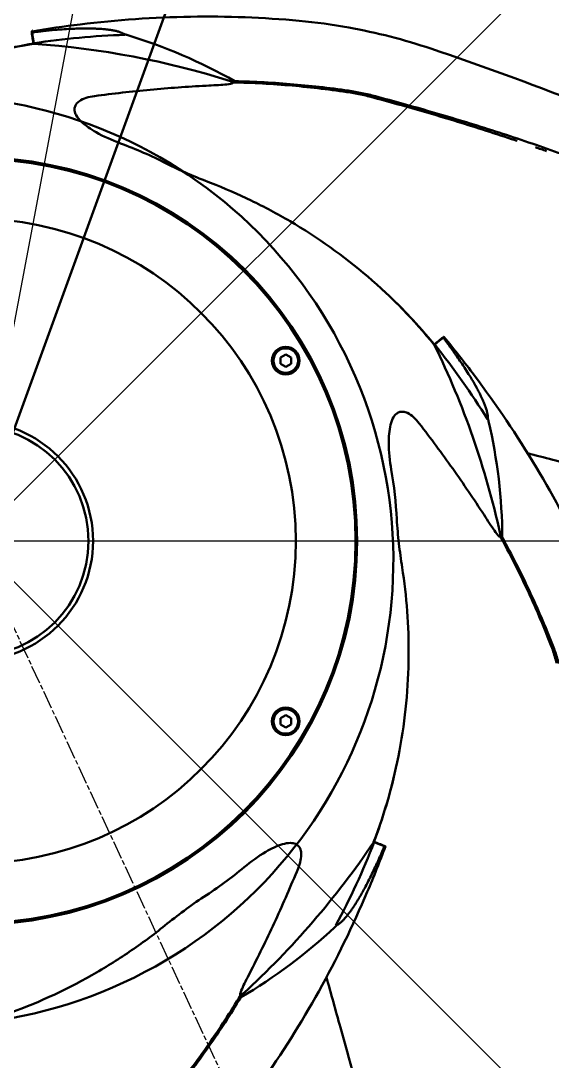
# Model space of a CAD drawing. Header units: millimetres. Extents: x 39335 to 110675, y -13954 to 36506.
# Drawn here: x 52634 to 52980, y 8985 to 9663 of the extents above; entities that cross this region are included whole.
import ezdxf

# ---------------------------------------------------------------- set-up
doc = ezdxf.new("R2010")
doc.units = ezdxf.units.MM
doc.linetypes.add('AM_ISO08W050', pattern=[18, 12, -1.5, 3, -1.5])
doc.linetypes.add('CHAIN', pattern=[0.3543, 0.2362, -0.0295, 0.0591, -0.0295])
for name, color, linetype, lineweight in [('AM_0', 7, 'Continuous', 50), ('AM_5', 3, 'Continuous', 25), ('AM_7', 4, 'AM_ISO08W050', 25), ('RED', 1, 'Continuous', 9)]:
    doc.layers.add(name, color=color, linetype=linetype, lineweight=lineweight)
doc.styles.get("Standard").update_dxf_attribs({"font": 'ISOCP.SHX'})
doc.dimstyles.new('AM_ISO$3', dxfattribs={"dimtxt": 3.5, "dimasz": 2.5, "dimexe": 1, "dimexo": 1, "dimgap": 1.5, "dimtad": 1, "dimtoh": 1, "dimdsep": 46, "dimtxsty": 'Standard', "dimcen": 0, "dimclrd": 256, "dimclre": 256, "dimclrt": 2, "dimadec": 0, "dimazin": 2, "dimtp": 0.1, "dimtm": 0.1, "dimtfac": 0.71, "dimtofl": 0, "dimtmove": 0, "dimatfit": 0, "dimfxl": 0, "dimlwd": -1, "dimlwe": -1, "dimarcsym": 0})

# ---------------------------------------------------------------- blocks, each defined once
blk = doc.blocks.new('*D212')
at = {"layer": 'AM_5', "color": 3, "linetype": 'Continuous', "transparency": 16777216}
for p, q in [((3797086.73, -145182.75), (3796878.45, -146288.3)), ((3796619.26, -147664.1), (3796869.2, -146337.44)), ((3796610.01, -147713.24), (3796600.75, -147762.37))]:
    blk.add_line(p, q, dxfattribs=at)
for points in [[(3796870.26, -146286.76), (3796886.64, -146289.85), (3796869.2, -146337.44)], [(3796601.82, -147711.69), (3796618.2, -147714.78), (3796619.26, -147664.1)]]:
    blk.add_solid(points, dxfattribs=at)
at = {"layer": 'DEFPOINTS', "color": 0, "linetype": 'Continuous', "transparency": 16777216}
for p in [(3796869.2, -146337.44), (3796619.26, -147664.1)]:
    blk.add_point(p, dxfattribs=at)
at = {"layer": 'AM_5', "color": 2, "linetype": 'Continuous', "lineweight": 25, "transparency": 16777216, "insert": (3796923.34, -145698.93), "char_height": 70, "attachment_point": 5, "rotation": 79.33096}
blk.add_mtext('∅1350..rotor diam.', dxfattribs=at)
blk = doc.blocks.new('qwrgfqwefqwe')
at = {"layer": 'AM_0'}
for p, q in [((3796744.23, -147000.77), (3797778.5, -144159.15)), ((3796783.6, -146676.71), (3796782.45, -146670.44)), ((3796782.54, -146669.52), (3796782.54, -146669.52)), ((3796783.04, -146672.7), (3796782.54, -146669.52)), ((3796782.54, -146669.52), (3796782.54, -146669.52)), ((3796783.64, -146676.49), (3796783.04, -146672.7)), ((3796840.45, -146669.52), (3796840.45, -146669.52)), ((3796783.64, -146676.49), (3796783.69, -146676.84)), ((3796783.67, -146676.69), (3796783.67, -146676.69)), ((3796783.7, -146676.89), (3796783.69, -146676.84)), ((3796794.65, -146674.94), (3796794.65, -146674.94)), ((3796911.7, -146701.19), (3796913.55, -146701.23)), ((3796913.13, -146702), (3796913.56, -146701.23)), ((3796913.55, -146701.23), (3796913.56, -146701.23)), ((3797044.56, -146872.83), (3797049.42, -146868.7)), ((3797044.77, -146872.76), (3797047.75, -146870.35)), ((3797047.75, -146870.35), (3797050.26, -146868.32)), ((3797050.26, -146868.32), (3797050.26, -146868.32)), ((3797050.26, -146868.32), (3797050.26, -146868.32)), ((3797044.45, -146873.02), (3797044.5, -146872.98)), ((3797044.77, -146872.76), (3797044.5, -146872.98)), ((3797044.61, -146872.89), (3797044.61, -146872.89)), ((3796947.75, -146879.23), (3796944.25, -146881.25)), ((3796944.25, -146881.25), (3796944.25, -146885.29)), ((3796951.25, -146881.25), (3796947.75, -146879.23)), ((3796951.25, -146885.29), (3796951.25, -146881.25)), ((3797051.62, -146881.52), (3797051.62, -146881.52)), ((3796944.25, -146885.29), (3796947.75, -146887.31)), ((3796947.75, -146887.31), (3796951.25, -146885.29)), ((3797079.21, -146918.48), (3797079.21, -146918.48)), ((3797087.41, -146996.02), (3797088.3, -146997.64)), ((3797087.43, -146997.66), (3797088.3, -146997.65)), ((3797088.3, -146997.64), (3797088.3, -146997.65)), ((3796947.75, -147114.23), (3796944.25, -147116.25)), ((3796951.25, -147116.25), (3796947.75, -147114.23)), ((3796944.25, -147116.25), (3796944.25, -147120.29)), ((3796944.25, -147120.29), (3796947.75, -147122.31)), ((3796947.75, -147122.31), (3796951.25, -147120.29)), ((3796951.25, -147120.29), (3796951.25, -147116.25)), ((3797004.98, -147196.89), (3797005.03, -147196.91)), ((3797005.36, -147197.04), (3797005.03, -147196.91)), ((3797005.17, -147196.97), (3797005.17, -147196.96)), ((3797005.2, -147196.9), (3797011.2, -147199.04)), ((3797005.36, -147197.04), (3797008.94, -147198.42)), ((3797008.94, -147198.42), (3797011.95, -147199.57)), ((3797011.95, -147199.57), (3797011.95, -147199.57)), ((3797011.95, -147199.57), (3797011.95, -147199.57)), ((3797001.2, -147207.36), (3797001.2, -147207.35)), ((3796982.99, -147249.73), (3796982.99, -147249.73)), ((3796918.53, -147296.43), (3796918.97, -147297.18)), ((3796918.98, -147297.18), (3796918.97, -147297.18)), ((3796919.94, -147295.6), (3796918.98, -147297.18))]:
    blk.add_line(p, q, dxfattribs=at)
for centre, radius in [((3796744.23, -147000.77), 250), ((3796744.23, -147000.77), 249), ((3796947.75, -146883.27), 9), ((3796947.75, -146883.27), 8), ((3796744.23, -147000.77), 75), ((3796947.75, -147118.27), 9), ((3796947.75, -147118.27), 8)]:
    blk.add_circle(centre, radius, dxfattribs=at)
for centre, radius, start, end in [((3796744.23, -147000.77), 2375, 270, 90), ((3796744.23, -147000.77), 2167, 270, 90), ((3796744.23, -147000.77), 1800.52, 270, 63.33422), ((3796744.23, -147000.77), 1800.52, 270, 63.33422), ((3796744.23, -147000.77), 1225, 270, 90), ((3796744.23, -147000.77), 1225, 270, 90), ((3796744.23, -147000.77), 879.76, 0, 359.9997), ((3796744.23, -147000.77), 751.74, 180.0003, 180), ((3796744.23, -147000.77), 752.74, 270, 90), ((3796744.23, -147000.77), 751, 270, 90), ((3796744.23, -147000.77), 750, 0.19099, 89.80901), ((3796745.95, -146985.95), 320.08, 83.37699262606392, 83.37699472113648), ((3796859.4, -147175.46), 504.69, 91.86777, 98.63302), ((3796744.23, -147000.77), 344.56, 60.37671, 73.10906), ((3796745.62, -147225.52), 550, 72.4241, 86.03043), ((3796744.23, -147000.77), 343.21, 60.52011, 60.79371), ((3796744.23, -147000.77), 343.21, 60.52011, 60.79371), ((3796744.23, -147000.77), 276.2, 62.93247, 69.6921), ((3796744.23, -147000.77), 210.03, 270.00136, 269.99864), ((3796550.29, -147114.35), 550, 12.4241, 26.03043), ((3796650.53, -147187.85), 504.69, 31.86777, 38.63302), ((3796744.23, -147000.77), 78.03, 270.00367, 269.99633), ((3796744.23, -147000.77), 344.56, 0.37671, 13.10906), ((3796744.23, -147000.77), 276.2, 2.93247, 9.69209), ((3796744.23, -147000.77), 343.21, 0.52011, 0.79371), ((3796744.23, -147000.77), 343.21, 0.52011, 0.79371), ((3796744.23, -147000.77), 750, 270.19099, 359.80901), ((3796714.81, -147013.49), 302.95, 203.376981260209, 203.3769835303876), ((3796548.9, -146889.6), 550, 312.4241, 326.03043), ((3796535.36, -147013.16), 504.69, 331.86777, 338.63302), ((3796744.23, -147000.77), 276.2, 302.93247, 309.6921), ((3796744.23, -147000.77), 344.56, 300.37671, 313.10906), ((3796744.23, -147000.77), 343.21, 300.52011, 300.79371), ((3796744.23, -147000.77), 343.21, 300.52011, 300.79371)]:
    blk.add_arc(centre, radius, start, end, dxfattribs=at)
at = {"layer": 'AM_0', "extrusion": (0, 0, -1)}
for centre, major_axis, ratio, start_param, end_param in [((3796784.14, -146679.66), (-0.5, 2.96), 0.024782, 0, 0.367682), ((3796751.24, -146711.64), (132.63, 29.49), 0.206554, 5.005311, 5.007167), ((3796903.73, -147347.65), (646.42, -9.83), 1, 4.712389, 4.713908), ((3797042.28, -146874.78), (2.31, 1.91), 0.024782, 0, 0.367682), ((3797000.8, -146862.89), (88.62, -97.27), 0.201493, 4.996483, 4.998395), ((3796523.58, -147312.34), (314.7, -564.72), 1, 4.712389, 4.713908), ((3796992.72, -147156.67), (-39.01, -121.03), 0.196145, 4.98732, 4.989294), ((3797002.37, -147195.89), (2.81, -1.05), 0.024782, 0, 0.367682), ((3796364.07, -146965.47), (-331.72, -554.9), 1, 4.712389, 4.713908)]:
    blk.add_ellipse(centre, major_axis=major_axis, ratio=ratio, start_param=start_param, end_param=end_param, dxfattribs=at)
at = {"layer": 'AM_0'}
for points, knots in [([(3796956.51, -146661.9), (3796933.05, -146659.73), (3796909.41, -146658.85), (3796861.8, -146659.62), (3796837.75, -146661.31), (3796803.34, -146665.52), (3796792.81, -146667.05), (3796782.32, -146668.81)], [0, 0, 0, 0, 7.089028, 7.089028, 14.304933, 14.304933, 17.496261, 17.496261, 17.496261, 17.496261]), ([(3796782.54, -146669.52), (3796782.7, -146669.5), (3796782.87, -146669.48), (3796783.03, -146669.46), (3796783.1, -146669.45), (3796783.17, -146669.44), (3796783.24, -146669.43), (3796783.32, -146669.42), (3796783.4, -146669.41), (3796783.48, -146669.4), (3796783.72, -146669.37), (3796783.95, -146669.34), (3796784.19, -146669.31), (3796784.82, -146669.22), (3796785.45, -146669.14), (3796786.08, -146669.07), (3796786.16, -146669.06), (3796786.24, -146669.05), (3796786.32, -146669.04), (3796787.51, -146668.89), (3796788.69, -146668.75), (3796789.86, -146668.62), (3796792.44, -146668.33), (3796794.96, -146668.08), (3796797.43, -146667.86), (3796799.04, -146667.72), (3796800.62, -146667.59), (3796802.19, -146667.48), (3796805.79, -146667.22), (3796809.26, -146667.04), (3796812.59, -146666.95), (3796815.21, -146666.88), (3796817.74, -146666.86), (3796820.19, -146666.89), (3796820.25, -146666.89), (3796820.31, -146666.89), (3796820.37, -146666.89), (3796821.08, -146666.91), (3796821.78, -146666.92), (3796822.47, -146666.94), (3796823.43, -146666.97), (3796824.36, -146667.01), (3796825.28, -146667.06), (3796826.14, -146667.1), (3796826.99, -146667.15), (3796827.81, -146667.21), (3796828.44, -146667.26), (3796829.06, -146667.31), (3796829.66, -146667.37), (3796830.04, -146667.41), (3796830.41, -146667.44), (3796830.78, -146667.48), (3796831.55, -146667.57), (3796832.29, -146667.66), (3796833, -146667.76), (3796833.87, -146667.88), (3796834.68, -146668.01), (3796835.45, -146668.16), (3796836.31, -146668.32), (3796837.1, -146668.49), (3796837.83, -146668.68), (3796838.04, -146668.74), (3796838.25, -146668.79), (3796838.45, -146668.85), (3796838.75, -146668.93), (3796839.02, -146669.02), (3796839.29, -146669.1), (3796839.91, -146669.3), (3796840.47, -146669.52), (3796840.95, -146669.74), (3796841.05, -146669.78), (3796841.14, -146669.82), (3796841.22, -146669.86), (3796841.23, -146669.87), (3796841.24, -146669.87), (3796841.25, -146669.87), (3796841.57, -146670.03), (3796841.88, -146670.2), (3796842.21, -146670.42), (3796842.22, -146670.43), (3796842.22, -146670.43), (3796842.23, -146670.43), (3796842.23, -146670.44), (3796842.24, -146670.44), (3796842.24, -146670.44), (3796842.35, -146670.52), (3796842.45, -146670.59), (3796842.55, -146670.67)], [-1.870599, -1.870599, -1.870599, -1.870599, -1.859891, -1.859891, -1.859891, -1.855248, -1.855248, -1.855248, -1.850042, -1.850042, -1.850042, -1.834572, -1.834572, -1.834572, -1.79292, -1.79292, -1.79292, -1.787635, -1.787635, -1.787635, -1.708474, -1.708474, -1.708474, -1.534288, -1.534288, -1.534288, -1.420708, -1.420708, -1.420708, -1.158865, -1.158865, -1.158865, -0.953018, -0.953018, -0.953018, -0.94784, -0.94784, -0.94784, -0.88816, -0.88816, -0.88816, -0.806, -0.806, -0.806, -0.728989, -0.728989, -0.728989, -0.669596, -0.669596, -0.669596, -0.631866, -0.631866, -0.631866, -0.552132, -0.552132, -0.552132, -0.455387, -0.455387, -0.455387, -0.347532, -0.347532, -0.347532, -0.315939, -0.315939, -0.315939, -0.270579, -0.270579, -0.270579, -0.165784, -0.165784, -0.165784, -0.145873, -0.145873, -0.145873, -0.143896, -0.143896, -0.143896, -0.070362, -0.070362, -0.070362, -0.069182, -0.069182, -0.069182, -0.068048, -0.068048, -0.068048, -0.044586, -0.044586, -0.044586, -0.044586]), ([(3797042.26, -146680.02), (3797024.8, -146674.16), (3797006.86, -146669.55), (3796978.06, -146664.37), (3796967.3, -146662.91), (3796956.51, -146661.9)], [0, 0, 0, 0, 5.546376, 5.546376, 8.808506, 8.808506, 8.808506, 8.808506]), ([(3796782.45, -146670.44), (3796782.4, -146670.06), (3796782.34, -146669.51), (3796782.27, -146668.7), (3796782.35, -146668.73), (3796782.51, -146669.4), (3796782.54, -146669.52)], [0, 0, 0, 0, 0.2336786, 0.3839569, 0.8347918, 0.9188234, 0.9188234, 0.9188234, 0.9188234]), ([(3796783.44, -146676.73), (3796783.31, -146675.92), (3796783.19, -146675.11), (3796783.06, -146674.29), (3796782.86, -146673.01), (3796782.65, -146671.73), (3796782.45, -146670.44)], [-0.6705361, -0.6705361, -0.6705361, -0.6705361, -0.4104313, -0.4104313, -0.4104313, -0.0000157, -0.0000157, -0.0000157, -0.0000157]), ([(3796842.55, -146670.67), (3796842.57, -146670.67), (3796842.58, -146670.66), (3796842.6, -146670.65), (3796842.61, -146670.65), (3796842.61, -146670.65), (3796842.62, -146670.65), (3796842.62, -146670.65), (3796842.63, -146670.65), (3796842.63, -146670.65), (3796842.64, -146670.65), (3796842.65, -146670.65), (3796842.65, -146670.65), (3796842.67, -146670.65), (3796842.68, -146670.66), (3796842.72, -146670.67), (3796842.74, -146670.69), (3796842.78, -146670.73), (3796842.8, -146670.76), (3796842.86, -146670.88), (3796842.87, -146670.97), (3796842.95, -146671.04)], [0.00001981, 0.00001981, 0.00001981, 0.00001981, 0.00479502, 0.00479502, 0.00615863, 0.00615863, 0.00720701, 0.00720701, 0.00822338, 0.00822338, 0.00923004, 0.00923004, 0.0108676, 0.0108676, 0.01483947, 0.01483947, 0.02216784, 0.02216784, 0.03341351, 0.03341351, 0.07485802, 0.07485802, 0.07485802, 0.07485802]), ([(3796844.34, -146671.08), (3796844.08, -146671), (3796843.8, -146670.93), (3796843.28, -146670.81), (3796843.02, -146670.76), (3796842.76, -146670.71)], [-0.1817194, -0.1817194, -0.1817194, -0.1817194, -0.0988131, -0.0988131, -0.0213845, -0.0213845, -0.0213845, -0.0213845]), ([(3796667.02, -146717.95), (3796685.05, -146707.7), (3796703.97, -146699.06), (3796743.08, -146685.27), (3796763.27, -146680.12), (3796783.7, -146676.89)], [-12.406203, -12.406203, -12.406203, -12.406203, -6.204822, -6.204822, 0, 0, 0, 0]), ([(3797300.71, -146789.69), (3797275.09, -146776.25), (3797248.82, -146763.28), (3797194.8, -146738.42), (3797166.98, -146726.51), (3797107.07, -146702.71), (3797074.83, -146690.96), (3797042.25, -146680.02)], [0, 0, 0, 0, 9.056912, 9.056912, 18.27427, 18.27427, 28.62589, 28.62589, 28.62589, 28.62589]), ([(3796990.77, -146707.75), (3796984.52, -146706.81), (3796978.25, -146705.97), (3796965.65, -146704.49), (3796959.33, -146703.85), (3796940.21, -146702.22), (3796927.39, -146701.53), (3796914.54, -146701.25)], [0, 0, 0, 0, 1.902783, 1.902783, 3.815353, 3.815353, 7.670187, 7.670187, 7.670187, 7.670187]), ([(3796895.83, -146704.2), (3796883.7, -146704.81), (3796871.6, -146705.68), (3796847.38, -146707.92), (3796835.28, -146709.31), (3796823.21, -146710.94)], [0.000001, 0.000001, 0.000001, 0.000001, 3.642495, 3.642495, 7.298259, 7.298259, 7.298259, 7.298259]), ([(3796913.13, -146702), (3796913.22, -146702.05), (3796913.3, -146702.1), (3796913.36, -146702.18), (3796913.38, -146702.21), (3796913.39, -146702.25), (3796913.4, -146702.27), (3796913.4, -146702.32), (3796913.39, -146702.34), (3796913.37, -146702.39), (3796913.34, -146702.42), (3796913.28, -146702.48), (3796913.22, -146702.52), (3796913.01, -146702.64), (3796912.81, -146702.7), (3796911.59, -146703.06), (3796909.7, -146703.28), (3796904.9, -146703.73), (3796900.44, -146703.97), (3796895.83, -146704.2)], [-2.414865, -2.414865, -2.414865, -2.414865, -2.350461, -2.350461, -2.327527, -2.327527, -2.309791, -2.309791, -2.29061, -2.29061, -2.262027, -2.262027, -2.208899, -2.208899, -2.08246, -2.08246, -1.384642, -1.384642, -0.00004, -0.00004, -0.00004, -0.00004]), ([(3796989.96, -146708.71), (3796983.67, -146707.75), (3796977.35, -146706.88), (3796964.66, -146705.36), (3796958.29, -146704.7), (3796945.48, -146703.57), (3796939.04, -146703.12), (3796926.12, -146702.4), (3796919.63, -146702.15), (3796913.13, -146702)], [0, 0, 0, 0, 1.917326, 1.917326, 3.844974, 3.844974, 5.782938, 5.782938, 7.73431, 7.73431, 7.73431, 7.73431]), ([(3797003.93, -146710.48), (3797002.48, -146710.09), (3797001.03, -146709.74), (3796998.11, -146709.08), (3796996.65, -146708.78), (3796993.71, -146708.23), (3796992.24, -146707.98), (3796990.77, -146707.75)], [0, 0, 0, 0, 0.3333333, 0.3333333, 0.6666667, 0.6666667, 1, 1, 1, 1]), ([(3796823.21, -146710.94), (3796821.37, -146711.19), (3796819.5, -146711.57), (3796816.22, -146712.64), (3796814.68, -146713.32), (3796812.59, -146714.78), (3796811.88, -146715.43), (3796810.88, -146716.79), (3796810.55, -146717.44), (3796810.15, -146718.89), (3796810.1, -146719.66), (3796810.34, -146721.48), (3796810.73, -146722.49), (3796812.08, -146724.94), (3796813.3, -146726.36), (3796817.3, -146730.22), (3796820.91, -146732.59), (3796829.17, -146737.29), (3796834.74, -146739.76), (3796840.09, -146741.74)], [0.000001, 0.000001, 0.000001, 0.000001, 0.555884, 0.555884, 1.036913, 1.036913, 1.323312, 1.323312, 1.545886, 1.545886, 1.77939, 1.77939, 2.099344, 2.099344, 2.624967, 2.624967, 3.776505, 3.776505, 5.479277, 5.479277, 5.479277, 5.479277]), ([(3797003.06, -146711.46), (3797001.61, -146711.07), (3797000.17, -146710.71), (3796997.27, -146710.05), (3796995.81, -146709.75), (3796992.89, -146709.19), (3796991.43, -146708.94), (3796989.96, -146708.71)], [0, 0, 0, 0, 0.3333333, 0.3333333, 0.6666667, 0.6666667, 1, 1, 1, 1]), ([(3797098.44, -146740.15), (3797097.21, -146739.74), (3797095.99, -146739.33), (3797088.41, -146736.79), (3797082.12, -146734.73), (3797069.62, -146730.74), (3797063.42, -146728.8), (3797051.1, -146725.05), (3797045, -146723.23), (3797032.87, -146719.7), (3797026.85, -146717.98), (3797014.89, -146714.65), (3797008.96, -146713.03), (3797003.06, -146711.46)], [0.792357, 0.792357, 0.792357, 0.792357, 0.8, 0.8, 0.84, 0.84, 0.88, 0.88, 0.92, 0.92, 0.96, 0.96, 1, 1, 1, 1]), ([(3797311.32, -146832.76), (3797308.57, -146831.18), (3797305.88, -146829.67), (3797300.7, -146826.76), (3797298.2, -146825.37), (3797293.3, -146822.68), (3797290.91, -146821.38), (3797286.18, -146818.83), (3797283.85, -146817.58), (3797279.2, -146815.11), (3797276.88, -146813.89), (3797272.18, -146811.45), (3797269.81, -146810.22), (3797265.04, -146807.78), (3797262.65, -146806.57), (3797258.04, -146804.25), (3797255.82, -146803.15), (3797251.14, -146800.83), (3797248.68, -146799.63), (3797243.44, -146797.09), (3797240.65, -146795.75), (3797234.81, -146792.97), (3797231.75, -146791.54), (3797225.39, -146788.58), (3797222.08, -146787.07), (3797215.2, -146783.95), (3797211.63, -146782.36), (3797204.24, -146779.1), (3797200.41, -146777.43), (3797192.32, -146773.97), (3797188.06, -146772.18), (3797178.97, -146768.41), (3797174.14, -146766.44), (3797163.69, -146762.27), (3797158.07, -146760.07), (3797146.53, -146755.65), (3797140.61, -146753.43), (3797128.33, -146748.94), (3797121.98, -146746.67), (3797109.12, -146742.19), (3797102.63, -146739.98), (3797089.8, -146735.72), (3797083.47, -146733.66), (3797070.89, -146729.68), (3797064.65, -146727.75), (3797052.26, -146724.01), (3797046.11, -146722.2), (3797033.91, -146718.68), (3797027.86, -146716.98), (3797015.84, -146713.66), (3797009.86, -146712.05), (3797003.93, -146710.48)], [-34.147421, -34.147421, -34.147421, -34.147421, -32.781524, -32.781524, -31.415627, -31.415627, -30.04973, -30.04973, -28.683833, -28.683833, -27.317937, -27.317937, -25.95204, -25.95204, -24.586143, -24.586143, -23.220246, -23.220246, -21.854349, -21.854349, -20.488452, -20.488452, -19.122556, -19.122556, -17.756659, -17.756659, -16.390762, -16.390762, -15.024865, -15.024865, -13.658968, -13.658968, -12.293071, -12.293071, -10.927175, -10.927175, -9.561278, -9.561278, -8.195381, -8.195381, -6.829484, -6.829484, -5.463587, -5.463587, -4.09769, -4.09769, -2.731794, -2.731794, -1.365897, -1.365897, 0, 0, 0, 0]), ([(3797117.57, -146746.78), (3797116.38, -146746.36), (3797115.18, -146745.93), (3797112.79, -146745.09), (3797111.6, -146744.68), (3797110.41, -146744.26)], [0.75247679, 0.75247679, 0.75247679, 0.75247679, 0.76, 0.76, 0.76743985, 0.76743985, 0.76743985, 0.76743985]), ([(3796869.91, -146754.82), (3796874.55, -146757.19), (3796879.43, -146759.43), (3796888.95, -146763.55), (3796893.93, -146765.57), (3796898.75, -146767.44)], [0.000002, 0.000002, 0.000002, 0.000002, 1.562643, 1.562643, 3.130356, 3.130356, 3.130356, 3.130356]), ([(3796898.75, -146767.44), (3796907.71, -146770.91), (3796916.53, -146774.75), (3796933.81, -146783.11), (3796942.28, -146787.64), (3796950.56, -146792.49)], [0.000001, 0.000001, 0.000001, 0.000001, 2.881945, 2.881945, 5.760677, 5.760677, 5.760677, 5.760677]), ([(3796950.56, -146792.49), (3796968.45, -146802.98), (3796985.39, -146815.05), (3797016.89, -146842.02), (3797031.45, -146856.93), (3797044.45, -146873.02)], [-12.406203, -12.406203, -12.406203, -12.406203, -6.204822, -6.204822, 0, 0, 0, 0]), ([(3797044.46, -146872.71), (3797045.1, -146872.19), (3797045.74, -146871.68), (3797046.38, -146871.16), (3797047.39, -146870.34), (3797048.4, -146869.52), (3797049.42, -146868.7)], [-0.6705361, -0.6705361, -0.6705361, -0.6705361, -0.4104313, -0.4104313, -0.4104313, -0.0000156, -0.0000156, -0.0000156, -0.0000156]), ([(3797049.42, -146868.7), (3797049.72, -146868.47), (3797050.17, -146868.14), (3797050.84, -146867.68), (3797050.84, -146867.76), (3797050.35, -146868.24), (3797050.26, -146868.32)], [0, 0, 0, 0, 0.2336786, 0.3839569, 0.8347918, 0.9188234, 0.9188234, 0.9188234, 0.9188234]), ([(3797050.26, -146868.32), (3797050.36, -146868.45), (3797050.46, -146868.58), (3797050.56, -146868.72), (3797050.6, -146868.77), (3797050.64, -146868.83), (3797050.69, -146868.89), (3797050.74, -146868.95), (3797050.79, -146869.01), (3797050.83, -146869.08), (3797050.98, -146869.27), (3797051.12, -146869.46), (3797051.27, -146869.64), (3797051.65, -146870.15), (3797052.04, -146870.66), (3797052.42, -146871.16), (3797052.47, -146871.22), (3797052.52, -146871.29), (3797052.57, -146871.35), (3797053.29, -146872.31), (3797054, -146873.27), (3797054.7, -146874.21), (3797056.23, -146876.3), (3797057.71, -146878.36), (3797059.14, -146880.39), (3797060.06, -146881.71), (3797060.97, -146883.02), (3797061.85, -146884.32), (3797063.87, -146887.31), (3797065.76, -146890.22), (3797067.51, -146893.06), (3797068.88, -146895.29), (3797070.17, -146897.48), (3797071.36, -146899.61), (3797071.39, -146899.67), (3797071.42, -146899.72), (3797071.45, -146899.78), (3797071.79, -146900.39), (3797072.13, -146901.01), (3797072.46, -146901.62), (3797072.91, -146902.46), (3797073.34, -146903.29), (3797073.76, -146904.11), (3797074.15, -146904.87), (3797074.53, -146905.63), (3797074.89, -146906.37), (3797075.16, -146906.94), (3797075.43, -146907.5), (3797075.68, -146908.05), (3797075.84, -146908.4), (3797075.99, -146908.74), (3797076.14, -146909.08), (3797076.45, -146909.79), (3797076.75, -146910.48), (3797077.01, -146911.14), (3797077.34, -146911.95), (3797077.63, -146912.72), (3797077.89, -146913.46), (3797078.18, -146914.28), (3797078.43, -146915.06), (3797078.63, -146915.79), (3797078.69, -146916), (3797078.74, -146916.21), (3797078.79, -146916.41), (3797078.87, -146916.7), (3797078.94, -146916.99), (3797078.99, -146917.26), (3797079.13, -146917.89), (3797079.22, -146918.49), (3797079.28, -146919.02), (3797079.29, -146919.12), (3797079.3, -146919.22), (3797079.3, -146919.32), (3797079.3, -146919.32), (3797079.3, -146919.33), (3797079.31, -146919.34), (3797079.33, -146919.7), (3797079.34, -146920.05), (3797079.31, -146920.45), (3797079.31, -146920.46), (3797079.31, -146920.46), (3797079.31, -146920.47), (3797079.31, -146920.48), (3797079.31, -146920.48), (3797079.31, -146920.49), (3797079.3, -146920.61), (3797079.28, -146920.74), (3797079.26, -146920.87)], [-1.870599, -1.870599, -1.870599, -1.870599, -1.859891, -1.859891, -1.859891, -1.855248, -1.855248, -1.855248, -1.850042, -1.850042, -1.850042, -1.834572, -1.834572, -1.834572, -1.79292, -1.79292, -1.79292, -1.787635, -1.787635, -1.787635, -1.708474, -1.708474, -1.708474, -1.534288, -1.534288, -1.534288, -1.420708, -1.420708, -1.420708, -1.158865, -1.158865, -1.158865, -0.953018, -0.953018, -0.953018, -0.94784, -0.94784, -0.94784, -0.88816, -0.88816, -0.88816, -0.806, -0.806, -0.806, -0.728989, -0.728989, -0.728989, -0.669596, -0.669596, -0.669596, -0.631866, -0.631866, -0.631866, -0.552132, -0.552132, -0.552132, -0.455387, -0.455387, -0.455387, -0.347532, -0.347532, -0.347532, -0.315939, -0.315939, -0.315939, -0.270579, -0.270579, -0.270579, -0.165784, -0.165784, -0.165784, -0.145873, -0.145873, -0.145873, -0.143896, -0.143896, -0.143896, -0.070362, -0.070362, -0.070362, -0.069182, -0.069182, -0.069182, -0.068048, -0.068048, -0.068048, -0.044586, -0.044586, -0.044586, -0.044586]), ([(3797143.83, -147015.17), (3797133.99, -146993.77), (3797122.93, -146972.86), (3797098.46, -146932.01), (3797084.97, -146912.04), (3797064.12, -146884.34), (3797057.53, -146875.98), (3797050.76, -146867.78)], [0, 0, 0, 0, 7.089028, 7.089028, 14.304933, 14.304933, 17.496261, 17.496261, 17.496261, 17.496261]), ([(3797034.72, -146924.25), (3797033.59, -146922.79), (3797032.32, -146921.36), (3797029.75, -146919.05), (3797028.39, -146918.05), (3797026.09, -146916.98), (3797025.17, -146916.68), (3797023.49, -146916.5), (3797022.76, -146916.53), (3797021.3, -146916.92), (3797020.62, -146917.26), (3797019.16, -146918.37), (3797018.48, -146919.22), (3797017.03, -146921.61), (3797016.42, -146923.38), (3797015.07, -146928.78), (3797014.82, -146933.09), (3797014.88, -146942.59), (3797015.53, -146948.64), (3797016.49, -146954.27)], [0.000002, 0.000002, 0.000002, 0.000002, 0.556021, 0.556021, 1.037004, 1.037004, 1.323387, 1.323387, 1.54596, 1.54596, 1.779473, 1.779473, 2.099456, 2.099456, 2.625098, 2.625098, 3.776901, 3.776901, 5.479408, 5.479408, 5.479408, 5.479408]), ([(3797076.86, -146983.77), (3797070.27, -146973.58), (3797063.47, -146963.53), (3797049.42, -146943.68), (3797042.17, -146933.89), (3797034.72, -146924.25)], [0.000001, 0.000001, 0.000001, 0.000001, 3.642495, 3.642495, 7.29826, 7.29826, 7.29826, 7.29826]), ([(3797079.26, -146920.87), (3797079.28, -146920.88), (3797079.29, -146920.89), (3797079.3, -146920.9), (3797079.31, -146920.91), (3797079.31, -146920.91), (3797079.32, -146920.92), (3797079.32, -146920.92), (3797079.32, -146920.93), (3797079.32, -146920.93), (3797079.33, -146920.93), (3797079.33, -146920.94), (3797079.33, -146920.95), (3797079.34, -146920.96), (3797079.34, -146920.98), (3797079.35, -146921.01), (3797079.35, -146921.04), (3797079.33, -146921.1), (3797079.31, -146921.13), (3797079.24, -146921.24), (3797079.17, -146921.29), (3797079.15, -146921.39)], [0.00001979, 0.00001979, 0.00001979, 0.00001979, 0.00479503, 0.00479503, 0.00615864, 0.00615864, 0.00720702, 0.00720702, 0.00822339, 0.00822339, 0.00923005, 0.00923005, 0.01086762, 0.01086762, 0.01483948, 0.01483948, 0.02216785, 0.02216785, 0.03341353, 0.03341353, 0.07485806, 0.07485806, 0.07485806, 0.07485806]), ([(3797079.81, -146922.62), (3797079.74, -146922.35), (3797079.67, -146922.08), (3797079.51, -146921.57), (3797079.42, -146921.32), (3797079.34, -146921.07)], [-0.1817193, -0.1817193, -0.1817193, -0.1817193, -0.0988131, -0.0988131, -0.0213846, -0.0213846, -0.0213846, -0.0213846]), ([(3797272.56, -146986.96), (3797248.62, -146980.76), (3797202.3, -146968.76), (3797147.5, -146954.56), (3797116.08, -146946.42), (3797105.33, -146943.63)], [0, 0, 0, 0, 0.3333333, 0.6666667, 0.8453131, 0.8453131, 0.8453131, 0.8453131]), ([(3797087.43, -146997.66), (3797087.43, -146997.76), (3797087.42, -146997.85), (3797087.38, -146997.95), (3797087.37, -146997.97), (3797087.34, -146998.01), (3797087.32, -146998.02), (3797087.28, -146998.04), (3797087.26, -146998.05), (3797087.2, -146998.06), (3797087.17, -146998.05), (3797087.08, -146998.03), (3797087.01, -146997.99), (3797086.81, -146997.87), (3797086.65, -146997.73), (3797085.74, -146996.86), (3797084.6, -146995.32), (3797081.81, -146991.39), (3797079.37, -146987.65), (3797076.86, -146983.77)], [-2.414864, -2.414864, -2.414864, -2.414864, -2.35046, -2.35046, -2.327527, -2.327527, -2.309791, -2.309791, -2.290609, -2.290609, -2.262026, -2.262026, -2.208899, -2.208899, -2.082459, -2.082459, -1.384642, -1.384642, -0.000039, -0.000039, -0.000039, -0.000039]), ([(3797020.07, -146986.64), (3797020.34, -146991.84), (3797020.84, -146997.19), (3797022.03, -147007.5), (3797022.77, -147012.81), (3797023.56, -147017.93)], [0.000001, 0.000001, 0.000001, 0.000001, 1.562802, 1.562802, 3.130073, 3.130073, 3.130073, 3.130073]), ([(3797120.03, -147067.55), (3797117.71, -147061.62), (3797115.3, -147055.72), (3797110.28, -147043.96), (3797107.67, -147038.11), (3797102.23, -147026.46), (3797099.41, -147020.66), (3797093.57, -147009.11), (3797090.55, -147003.36), (3797087.43, -146997.66)], [0, 0, 0, 0, 1.917326, 1.917326, 3.844974, 3.844974, 5.782939, 5.782939, 7.734309, 7.734309, 7.734309, 7.734309]), ([(3797121.26, -147067.77), (3797118.95, -147061.89), (3797116.54, -147056.04), (3797111.53, -147044.39), (3797108.92, -147038.59), (3797100.78, -147021.22), (3797094.96, -147009.77), (3797088.78, -146998.51)], [0, 0, 0, 0, 1.902783, 1.902783, 3.815354, 3.815354, 7.670189, 7.670189, 7.670189, 7.670189]), ([(3797023.56, -147017.93), (3797025.03, -147027.42), (3797026.12, -147036.97), (3797027.52, -147056.12), (3797027.83, -147065.72), (3797027.77, -147075.32)], [0.000001, 0.000001, 0.000001, 0.000001, 2.881943, 2.881943, 5.760673, 5.760673, 5.760673, 5.760673]), ([(3797124.2, -147080.26), (3797123.81, -147078.82), (3797123.4, -147077.39), (3797122.52, -147074.55), (3797122.06, -147073.13), (3797121.08, -147070.33), (3797120.56, -147068.93), (3797120.03, -147067.55)], [0, 0, 0, 0, 0.3333333, 0.3333333, 0.6666667, 0.6666667, 1, 1, 1, 1]), ([(3797125.48, -147080.53), (3797125.09, -147079.09), (3797124.67, -147077.65), (3797123.78, -147074.79), (3797123.31, -147073.37), (3797122.32, -147070.56), (3797121.8, -147069.16), (3797121.26, -147067.77)], [0, 0, 0, 0, 0.3333333, 0.3333333, 0.6666667, 0.6666667, 1, 1, 1, 1]), ([(3797027.77, -147075.32), (3797027.63, -147096.05), (3797025.65, -147116.76), (3797018.04, -147157.53), (3797012.4, -147177.59), (3797004.98, -147196.89)], [-12.406203, -12.406203, -12.406203, -12.406203, -6.204822, -6.204822, 0, 0, 0, 0]), ([(3796955.74, -147214.08), (3796956.44, -147212.37), (3796957.05, -147210.55), (3796957.76, -147207.18), (3796957.95, -147205.5), (3796957.72, -147202.97), (3796957.52, -147202.02), (3796956.84, -147200.48), (3796956.45, -147199.87), (3796955.38, -147198.79), (3796954.75, -147198.38), (3796953.05, -147197.67), (3796951.98, -147197.5), (3796949.18, -147197.44), (3796947.34, -147197.8), (3796941.99, -147199.33), (3796938.14, -147201.26), (3796929.94, -147206.07), (3796925.02, -147209.66), (3796920.63, -147213.31)], [0.000001, 0.000001, 0.000001, 0.000001, 0.556034, 0.556034, 1.036996, 1.036996, 1.32337, 1.32337, 1.545939, 1.545939, 1.77945, 1.77945, 2.099435, 2.099435, 2.625093, 2.625093, 3.776861, 3.776861, 5.479217, 5.479217, 5.479217, 5.479217]), ([(3796931.56, -147354.04), (3796945.18, -147334.81), (3796957.76, -147314.78), (3796980.9, -147273.16), (3796991.45, -147251.49), (3797005.01, -147219.58), (3797008.95, -147209.7), (3797012.67, -147199.74)], [0, 0, 0, 0, 7.089028, 7.089028, 14.304933, 14.304933, 17.496261, 17.496261, 17.496261, 17.496261]), ([(3797011.95, -147199.57), (3797011.88, -147199.73), (3797011.82, -147199.88), (3797011.76, -147200.03), (3797011.73, -147200.1), (3797011.7, -147200.16), (3797011.67, -147200.23), (3797011.64, -147200.3), (3797011.61, -147200.38), (3797011.58, -147200.45), (3797011.49, -147200.67), (3797011.4, -147200.89), (3797011.31, -147201.11), (3797011.06, -147201.7), (3797010.82, -147202.28), (3797010.57, -147202.87), (3797010.54, -147202.94), (3797010.51, -147203.01), (3797010.48, -147203.09), (3797010.01, -147204.19), (3797009.54, -147205.28), (3797009.07, -147206.36), (3797008.03, -147208.74), (3797006.98, -147211.05), (3797005.94, -147213.3), (3797005.26, -147214.76), (3797004.57, -147216.2), (3797003.89, -147217.61), (3797002.31, -147220.86), (3797000.73, -147223.95), (3796999.15, -147226.88), (3796997.9, -147229.19), (3796996.65, -147231.39), (3796995.4, -147233.49), (3796995.37, -147233.55), (3796995.34, -147233.6), (3796995.3, -147233.65), (3796994.94, -147234.26), (3796994.58, -147234.86), (3796994.21, -147235.45), (3796993.71, -147236.26), (3796993.21, -147237.05), (3796992.71, -147237.82), (3796992.24, -147238.54), (3796991.77, -147239.25), (3796991.31, -147239.93), (3796990.95, -147240.45), (3796990.6, -147240.96), (3796990.25, -147241.45), (3796990.03, -147241.76), (3796989.81, -147242.07), (3796989.59, -147242.37), (3796989.13, -147242.99), (3796988.68, -147243.59), (3796988.24, -147244.16), (3796987.7, -147244.84), (3796987.18, -147245.48), (3796986.67, -147246.08), (3796986.11, -147246.74), (3796985.56, -147247.34), (3796985.03, -147247.88), (3796984.87, -147248.03), (3796984.72, -147248.18), (3796984.57, -147248.33), (3796984.35, -147248.54), (3796984.14, -147248.74), (3796983.94, -147248.93), (3796983.45, -147249.36), (3796982.99, -147249.74), (3796982.55, -147250.05), (3796982.47, -147250.11), (3796982.39, -147250.17), (3796982.31, -147250.22), (3796982.3, -147250.23), (3796982.29, -147250.24), (3796982.29, -147250.24), (3796981.99, -147250.44), (3796981.69, -147250.62), (3796981.33, -147250.8), (3796981.32, -147250.8), (3796981.32, -147250.8), (3796981.31, -147250.81), (3796981.31, -147250.81), (3796981.3, -147250.81), (3796981.3, -147250.81), (3796981.18, -147250.87), (3796981.06, -147250.92), (3796980.94, -147250.97)], [-1.870599, -1.870599, -1.870599, -1.870599, -1.859891, -1.859891, -1.859891, -1.855248, -1.855248, -1.855248, -1.850042, -1.850042, -1.850042, -1.834572, -1.834572, -1.834572, -1.79292, -1.79292, -1.79292, -1.787635, -1.787635, -1.787635, -1.708474, -1.708474, -1.708474, -1.534288, -1.534288, -1.534288, -1.420708, -1.420708, -1.420708, -1.158865, -1.158865, -1.158865, -0.953018, -0.953018, -0.953018, -0.94784, -0.94784, -0.94784, -0.88816, -0.88816, -0.88816, -0.806, -0.806, -0.806, -0.728989, -0.728989, -0.728989, -0.669596, -0.669596, -0.669596, -0.631866, -0.631866, -0.631866, -0.552132, -0.552132, -0.552132, -0.455387, -0.455387, -0.455387, -0.347532, -0.347532, -0.347532, -0.315939, -0.315939, -0.315939, -0.270579, -0.270579, -0.270579, -0.165784, -0.165784, -0.165784, -0.145873, -0.145873, -0.145873, -0.143896, -0.143896, -0.143896, -0.070362, -0.070362, -0.070362, -0.069182, -0.069182, -0.069182, -0.068048, -0.068048, -0.068048, -0.044586, -0.044586, -0.044586, -0.044586]), ([(3797005.25, -147196.75), (3797006.02, -147197.04), (3797006.79, -147197.34), (3797007.55, -147197.63), (3797008.77, -147198.1), (3797009.98, -147198.57), (3797011.2, -147199.04)], [-0.6705361, -0.6705361, -0.6705361, -0.6705361, -0.4104313, -0.4104313, -0.4104313, -0.0000156, -0.0000156, -0.0000156, -0.0000156]), ([(3797011.2, -147199.04), (3797011.55, -147199.18), (3797012.06, -147199.4), (3797012.79, -147199.75), (3797012.72, -147199.8), (3797012.07, -147199.61), (3797011.95, -147199.57)], [0, 0, 0, 0, 0.2336786, 0.3839569, 0.8347918, 0.9188234, 0.9188234, 0.9188234, 0.9188234]), ([(3796925.27, -147280.34), (3796930.8, -147269.54), (3796936.11, -147258.62), (3796946.27, -147236.53), (3796951.12, -147225.36), (3796955.74, -147214.08)], [0.000001, 0.000001, 0.000001, 0.000001, 3.642494, 3.642494, 7.298258, 7.298258, 7.298258, 7.298258]), ([(3796894.39, -147232.59), (3796890.02, -147235.42), (3796885.64, -147238.53), (3796877.31, -147244.72), (3796873.08, -147248.01), (3796869.04, -147251.26)], [0.000001, 0.000001, 0.000001, 0.000001, 1.562748, 1.562748, 3.12998, 3.12998, 3.12998, 3.12998]), ([(3796869.04, -147251.26), (3796861.55, -147257.28), (3796853.82, -147262.99), (3796837.94, -147273.78), (3796829.78, -147278.85), (3796821.44, -147283.59)], [0.000001, 0.000001, 0.000001, 0.000001, 2.881918, 2.881918, 5.760623, 5.760623, 5.760623, 5.760623]), ([(3796979.7, -147252.32), (3796979.9, -147252.13), (3796980.1, -147251.92), (3796980.46, -147251.53), (3796980.63, -147251.33), (3796980.8, -147251.13)], [-0.1817193, -0.1817193, -0.1817193, -0.1817193, -0.0988131, -0.0988131, -0.0213846, -0.0213846, -0.0213846, -0.0213846]), ([(3796980.94, -147250.97), (3796980.94, -147250.99), (3796980.94, -147251), (3796980.93, -147251.02), (3796980.93, -147251.02), (3796980.93, -147251.03), (3796980.93, -147251.04), (3796980.93, -147251.04), (3796980.92, -147251.04), (3796980.92, -147251.05), (3796980.92, -147251.05), (3796980.91, -147251.06), (3796980.91, -147251.07), (3796980.9, -147251.08), (3796980.89, -147251.09), (3796980.86, -147251.11), (3796980.84, -147251.12), (3796980.78, -147251.14), (3796980.74, -147251.14), (3796980.61, -147251.14), (3796980.53, -147251.1), (3796980.43, -147251.13)], [0.0000198, 0.0000198, 0.0000198, 0.0000198, 0.00479502, 0.00479502, 0.00615863, 0.00615863, 0.00720701, 0.00720701, 0.00822338, 0.00822338, 0.00923004, 0.00923004, 0.01086761, 0.01086761, 0.01483947, 0.01483947, 0.02216784, 0.02216784, 0.03341352, 0.03341352, 0.07485803, 0.07485803, 0.07485803, 0.07485803]), ([(3796821.44, -147283.59), (3796803.41, -147293.84), (3796784.49, -147302.48), (3796745.38, -147316.28), (3796725.19, -147321.43), (3796704.76, -147324.65)], [-12.406239, -12.406239, -12.406239, -12.406239, -6.204839, -6.204839, 0, 0, 0, 0]), ([(3796918.53, -147296.43), (3796918.44, -147296.48), (3796918.35, -147296.52), (3796918.25, -147296.54), (3796918.22, -147296.54), (3796918.17, -147296.53), (3796918.15, -147296.52), (3796918.12, -147296.5), (3796918.1, -147296.48), (3796918.07, -147296.44), (3796918.06, -147296.4), (3796918.03, -147296.31), (3796918.03, -147296.24), (3796918.03, -147296), (3796918.07, -147295.8), (3796918.37, -147294.57), (3796919.13, -147292.82), (3796921.14, -147288.44), (3796923.16, -147284.45), (3796925.27, -147280.34)], [-2.414865, -2.414865, -2.414865, -2.414865, -2.350461, -2.350461, -2.327527, -2.327527, -2.309791, -2.309791, -2.29061, -2.29061, -2.262027, -2.262027, -2.2089, -2.2089, -2.082459, -2.082459, -1.384642, -1.384642, -0.00004, -0.00004, -0.00004, -0.00004]), ([(3797020.35, -147451.41), (3797013.75, -147427.58), (3797000.99, -147381.46), (3796985.89, -147326.91), (3796977.22, -147295.62), (3796974.26, -147284.92)], [0, 0, 0, 0, 0.3333333, 0.6666667, 0.8453131, 0.8453131, 0.8453131, 0.8453131]), ([(3796874.29, -147359.61), (3796878.28, -147354.64), (3796882.18, -147349.6), (3796889.85, -147339.38), (3796893.61, -147334.19), (3796900.99, -147323.65), (3796904.6, -147318.31), (3796911.68, -147307.48), (3796915.15, -147301.99), (3796918.53, -147296.43)], [0, 0, 0, 0, 1.917326, 1.917326, 3.844974, 3.844974, 5.782939, 5.782939, 7.734309, 7.734309, 7.734309, 7.734309]), ([(3796874.72, -147360.79), (3796878.66, -147355.84), (3796882.52, -147350.83), (3796890.1, -147340.67), (3796893.82, -147335.51), (3796904.8, -147319.77), (3796911.8, -147309.01), (3796918.47, -147298.03)], [0, 0, 0, 0, 1.902783, 1.902783, 3.815354, 3.815354, 7.670189, 7.670189, 7.670189, 7.670189])]:
    blk.add_open_spline(points, degree=3, knots=knots, dxfattribs=at)
for points in [[(3796783.64, -146676.7), (3796767.37, -146679.43), (3796751.24, -146683.27), (3796735.49, -146688.19)], [(3796783.7, -146676.89), (3796783.78, -146676.88), (3796783.86, -146676.87), (3796783.94, -146676.85)], [(3797044.59, -146872.87), (3797034.09, -146860.14), (3797022.7, -146848.09), (3797010.56, -146836.91)], [(3797044.45, -146873.02), (3797044.51, -146873.08), (3797044.56, -146873.14), (3797044.61, -146873.2)], [(3797005.18, -147196.94), (3797010.95, -147181.48), (3797015.69, -147165.59), (3797019.31, -147149.49)], [(3797004.98, -147196.89), (3797004.95, -147196.97), (3797004.92, -147197.05), (3797004.9, -147197.12)]]:
    blk.add_open_spline(points, degree=3, dxfattribs=at)
at = {"layer": 'AM_7', "linetype": 'Continuous'}
for p, q in [((3795182.12, -148562.88), (3798386.87, -145358.13)), ((3798312.8, -148569.34), (3795121.76, -145378.3)), ((3800276.66, -147000.77), (3793676.19, -147000.77))]:
    blk.add_line(p, q, dxfattribs=at)
at = {"layer": 'AM_7', "linetype": 'CHAIN', "ltscale": 14.112334}
blk.add_line((3799213.49, -147000.77), (3793391.55, -147000.77), dxfattribs=at)
at = {"layer": 'AM_7'}
blk.add_line((3796744.23, -147000.77), (3797911.71, -149504.45), dxfattribs=at)
at = {"layer": 'AM_5', "linetype": 'Continuous', "lineweight": 25}
dim = blk.add_diameter_dim_2p(p1=(3796619.26, -147664.1), p2=(3796869.2, -146337.44), text='<>..rotor diam.', dimstyle='AM_ISO$3', override={"dimscale": 20, "dimasz": 2.5, "dimtoh": 0, "dimdec": 0, "dimlfac": 1, "dimpost": '', "dimclrd": 3, "dimadec": 1, "dimtofl": 1, "dimatfit": 3, "dimarcsym": 0}, dxfattribs=at)
dim.commit()
dim.dimension.update_dxf_attribs({"geometry": '*D212', "text_midpoint": (3796923.34, -145698.93)})

msp = doc.modelspace()

# ---------------------------------------------------------------- block references
at = {"layer": 'RED'}
msp.add_blockref('qwrgfqwefqwe', (-3744140.81, 156324.66), dxfattribs=at)

doc.saveas('drawing.dxf')
